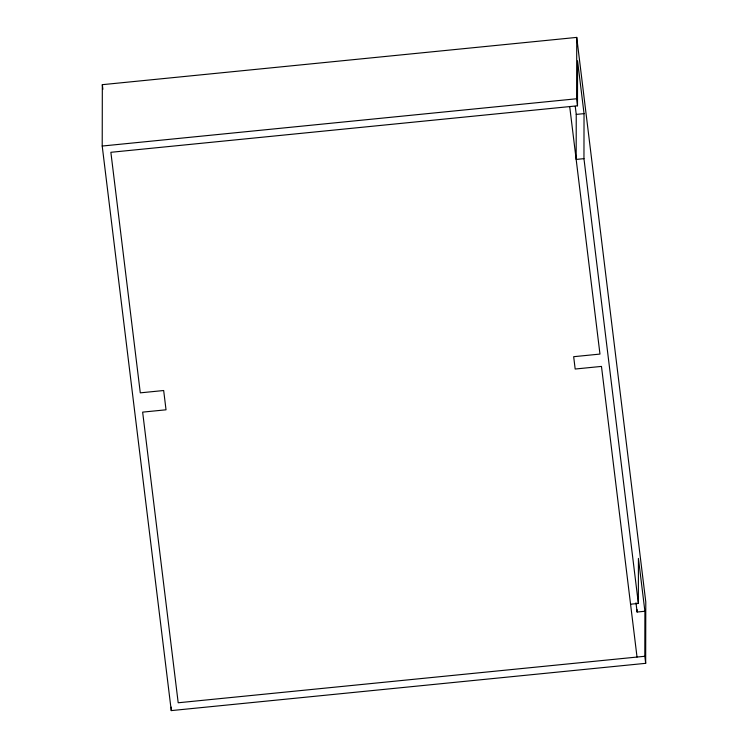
<?xml version="1.0" encoding="UTF-8"?>
<svg xmlns="http://www.w3.org/2000/svg" width="748" height="748" viewBox="0 0 748 748"><rect width="100%" height="100%" fill="white"/><g stroke="black" fill="none" stroke-linecap="round" stroke-linejoin="round"><path stroke-width="1.12" d="M102.214 146.038L102.326 84.674L576.736 37.4L645.786 601.962L645.674 663.326L171.264 710.6L102.214 146.038L576.633 98.764L576.736 37.4M171.264 710.6L171.264 707.131M575.259 106.366L576.24 114.407L576.166 159.427L583.954 158.651L584.038 113.631L577.568 60.784L577.493 105.805L110.872 152.302L140.287 392.85L163.672 390.521L166.028 409.801L142.644 412.129L178.192 702.774L644.813 656.277L644.898 611.256L638.427 558.41L638.353 603.43L630.555 604.216M644.898 611.256L637.1 612.032L637.1 609.695M576.24 114.407L584.038 113.631M576.633 98.764L577.493 105.805M583.954 158.651L638.353 603.43M644.813 656.277L645.674 663.326M635.978 602.841L637.1 612.032M569.705 106.581L599.971 354.075L573.669 356.693L575.175 369.026L601.476 366.408L637.025 657.053M102.326 84.674L102.887 89.311"/></g></svg>
